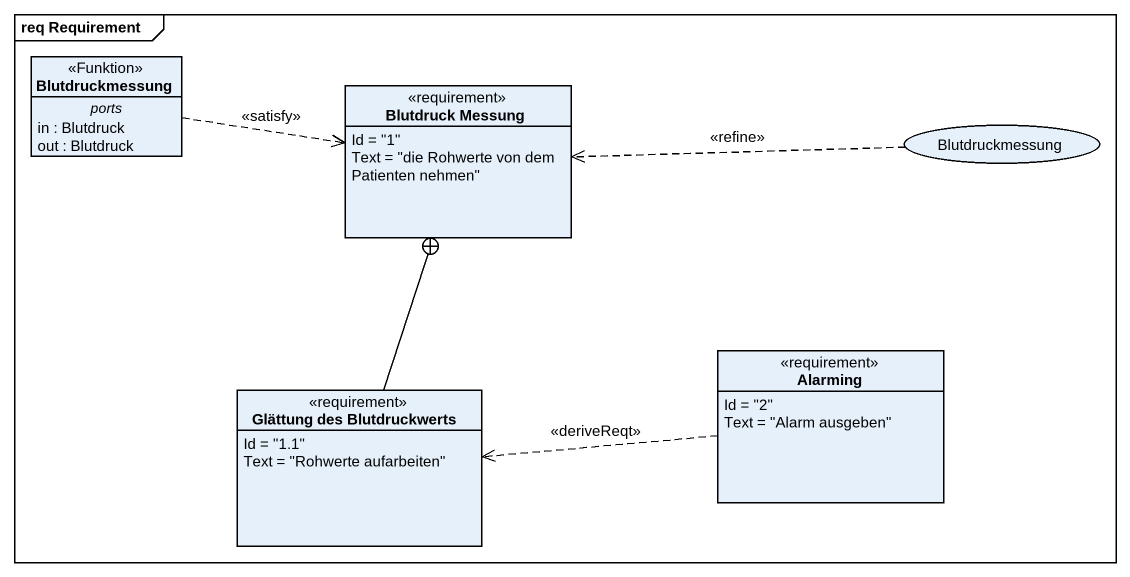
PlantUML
@startuml
mainframe req Requirement
allowmixing
hide circle
hide empty members
class Blutdruckmessung <<Funktion>> {
  -- ports --
  in : Blutdruck
  out : Blutdruck
}
class "Blutdruck Messung" as Blutdruck_Messung <<requirement>> {
  Id = "1"
  Text = "die Rohwerte von dem Patienten nehmen"
}
usecase "Blutdruckmessung" as Blutdruckmessung_2
class Alarming <<requirement>> {
  Id = "2"
  Text = "Alarm ausgeben"
}
class "Glättung des Blutdruckwerts" as Glättung_des_Blutdruckwerts <<requirement>> {
  Id = "1.1"
  Text = "Rohwerte aufarbeiten"
}
Blutdruckmessung .right.> Blutdruck_Messung : <<satisfy>>
Blutdruckmessung_2 .left.> Blutdruck_Messung : <<refine>>
Alarming .left.> Glättung_des_Blutdruckwerts : <<deriveReqt>>
Glättung_des_Blutdruckwerts -up-+ Blutdruck_Messung
@enduml
